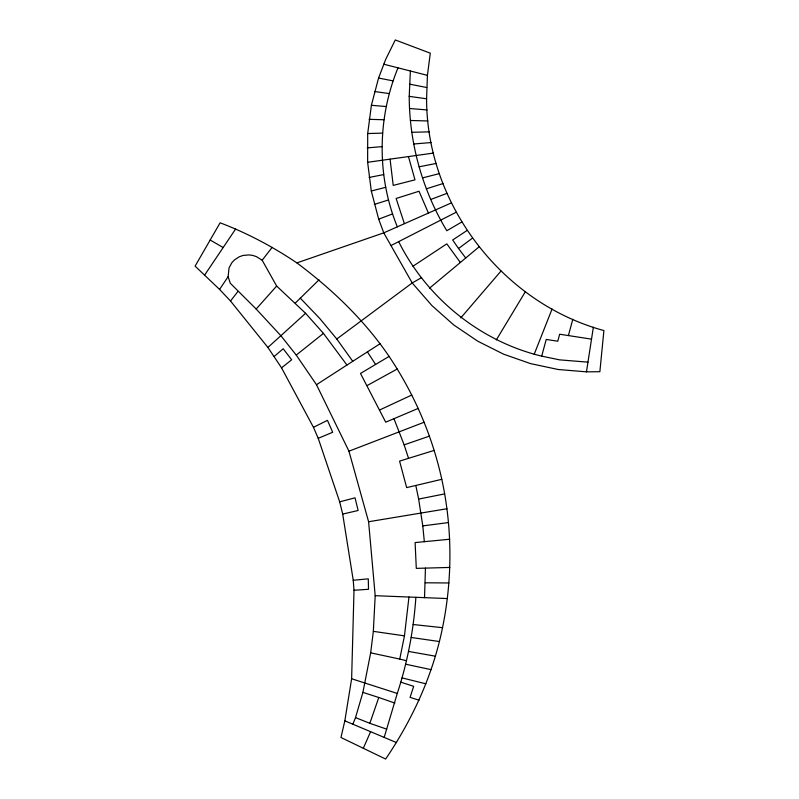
<?xml version="1.0" encoding="UTF-8"?>
<svg xmlns="http://www.w3.org/2000/svg" width="799" height="799" viewBox="0 0 799 799"><rect width="100%" height="100%" fill="white"/><g stroke="black" fill="none" stroke-linecap="round" stroke-linejoin="round"><path stroke-width="1.2" d="M426.596 98.796L427.425 75.356L430.301 53.183L395.285 39.95L385.677 59.426L378.566 78.042L371.395 105.298L367.7 133.543L367.63 162.287L371.295 191.001L378.686 219.156L383.76 232.859L412.204 282.946L431.919 305.588L453.722 324.933L477.762 341.203L503.53 354.157L530.526 363.605L558.231 369.508L586.466 371.845L599.869 371.705L603.904 330.556C502.231 302.961 426.426 204.065 426.596 98.796L409.218 96.359L410.376 71.011M424.529 597.652L425.448 568.119M351.63 678.76L354.007 590.251L353.238 580.264L342.691 514.087L339.675 501.842L318.222 438.321L313.458 427.315L281.548 367.85L267.915 347.455L230.512 301.013L219.565 289.428L195.096 266.127L220.115 222.811C247.201 233.078 272.888 246.721 296.888 262.901C332.014 289.188 364.344 320.029 389.103 356.414C414.122 393.667 432.149 435.485 441.787 479.32C452.424 528.019 452.544 578.875 442.526 627.684C432.978 674.865 412.534 719.31 385.637 759.05L340.973 737.497L344.828 720.838L351.63 678.76L397.273 693.442L384.179 737.407M296.888 262.901L383.76 232.859L397.333 226.836C376.728 176.429 377.268 118.182 397.982 67.905L397.982 67.905M352.878 724.224L355.515 717.602L362.906 692.383L370.666 652.833L373.343 631.36L375.19 595.684L368.599 521.747L348.953 451.195L316.484 384.709L296.249 355.076L280.968 335.81L256.169 309.033L230.312 283.246L228.124 276.704L229.023 267.945L231.8 262.781L234.447 259.925L239.35 256.749L243.026 255.47L248.839 254.901L252.694 255.41L256.399 256.619L262.172 260.224L276.654 286.052L305.588 313.298L323.455 333.393L346.946 365.033L380.104 343.72M397.273 693.442C407.5 662.341 413.662 629.972 415.87 597.302M406.461 660.733L399.76 659.075L404.454 635.854L408.968 597.033M586.466 371.845L593.367 327.191M398.651 241.628C426.916 298.177 480.149 341.333 541.702 356.144L546.226 339.445L557.772 341.223L559.67 334.222L591.52 339.146M568.409 335.57L572.813 319.28M386.746 729.167L369.837 723.315L378.786 697.497L394.866 703.07M534.161 354.386L552.069 309.003M363.305 748.273L370.616 731.694M496.289 339.955L525.333 291.775M204.744 274.926L235.605 229.053M219.565 289.428L228.124 276.704M230.512 301.013L237.942 291.445M262.172 260.224L272.149 247.37M460.813 317.872L500.953 271.101M256.169 309.033L276.654 286.052M295.37 303.011L319.011 279.84M305.588 313.298L267.915 347.455M274.147 356.494L283.206 348.754L291.665 359.78L281.548 367.85M429.562 288.139L479.06 246.881M296.249 355.076L323.455 333.393M300.314 298.167L319.78 318.511L336.779 339.006L412.204 282.946L421.572 277.623M465.727 257.997L458.546 248.499L472.479 238.142M412.933 266.237L446.821 243.855L460.334 262.491M467.155 230.432L452.663 240L458.546 248.499M316.484 384.709L346.946 365.033M389.103 356.414L360.489 373.443L385.717 422.182L418.217 408.409M461.812 221.982L446.811 230.731C422.471 190.412 409.338 143.46 409.218 96.359M367.22 385.527L397.233 368.998M390.971 245.563L456.209 212.224M313.458 427.315L327.46 420.344L332.694 432.269L318.222 438.321M379.805 409.917L411.795 395.026M397.333 226.836L451.395 202.896M348.953 451.195L424.149 422.232M378.686 219.156L392.589 213.902M430.721 199.49L446.981 193.348M393.957 418.686L404.144 444.863L429.423 436.124M374.322 204.424L388.514 199.95M426.376 188.814L442.966 183.58M434.177 450.406L399.58 461.103L406.661 487.62L441.787 479.32M339.675 501.842L355.046 497.817L358.132 510.491L342.691 514.087M371.295 191.001L385.707 187.316M422.491 177.917L439.36 173.613M424.339 541.682L422.781 525.892L418.646 499.085L444.663 493.902M419.085 166.811L436.174 163.445M369.098 177.458L383.7 174.582M368.599 521.747L446.941 508.753M367.63 162.287L433.428 153.088M422.781 525.892L448.499 522.566M449.637 539.245L415.11 542.571L416.289 568.369L449.787 567.43M353.238 580.264L368.279 578.836L368.509 589.292L354.007 590.251M367.2 147.885L382.062 146.646M413.722 144L431.12 142.542M367.7 133.543L382.611 133.123M411.795 132.314L429.273 131.835M425.258 582.791L448.908 582.97M369.098 119.331L384.029 119.74M410.396 120.479L427.894 120.959M375.19 595.684L447.34 598.561M587.964 362.157L559.55 359.85L541.702 356.144M371.395 105.298L386.297 106.547M409.527 108.484L426.996 109.942M413.163 624.518L442.526 627.684M374.561 91.515L389.383 93.593M373.343 631.36L404.454 635.854M411.175 637.462L439.35 641.537M408.529 651.425L435.335 656.179M378.566 78.042L393.058 80.889M409.468 84.125L426.716 87.52M370.666 652.833L399.76 659.075M405.632 664.189L431.051 669.642M402.007 677.882L425.887 683.814M383.68 64.19L427.425 75.356M400.758 682.166L413.672 686.311L410.077 697.347L419.026 700.224M362.906 692.383L378.786 697.497M355.515 717.602L369.837 723.315M344.828 720.838L396.514 742.601M210.177 240.02L223.171 247.53M336.779 339.006L352.759 361.298M367.41 351.88L375.58 364.464M428.384 212.973L419.026 191.251L396.124 198.472L404.374 223.6M404.144 444.863L408.549 458.326M408.459 156.574L414.981 179.845L393.218 185.398L390.072 159.151M415.81 485.462L418.646 499.085"/></g></svg>
